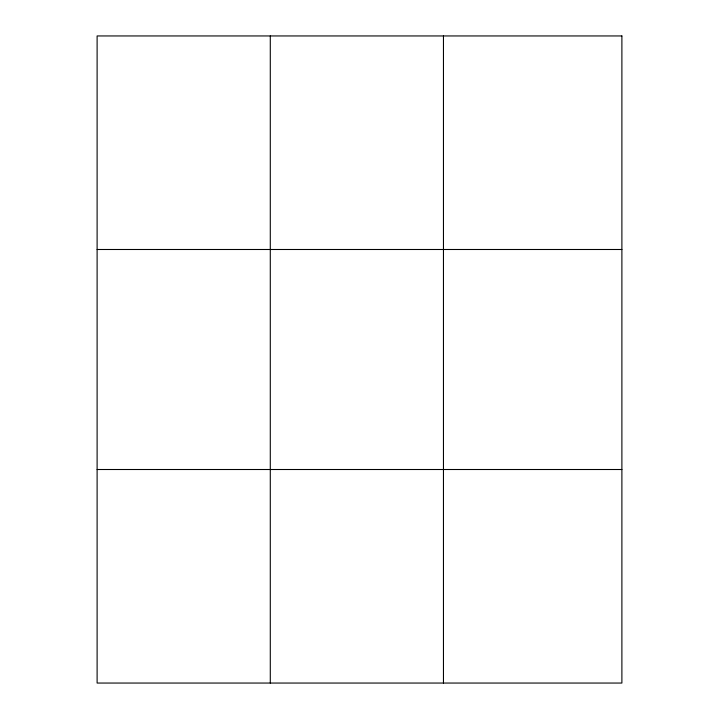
<?xml version="1.0" encoding="UTF-8"?>
<svg xmlns="http://www.w3.org/2000/svg" width="719" height="719" viewBox="0 0 719 719"><rect width="100%" height="100%" fill="white"/><g stroke="black" fill="none" stroke-linecap="round" stroke-linejoin="round"><path stroke-width="1.08" d="M270.29 35.95L270.29 683.05M443.461 35.95L443.461 683.05M97.11 249.493L621.89 249.493M97.11 469.507L621.89 469.507M621.89 35.95L621.89 683.05L97.11 683.05L97.11 35.95L621.89 35.95"/></g></svg>
